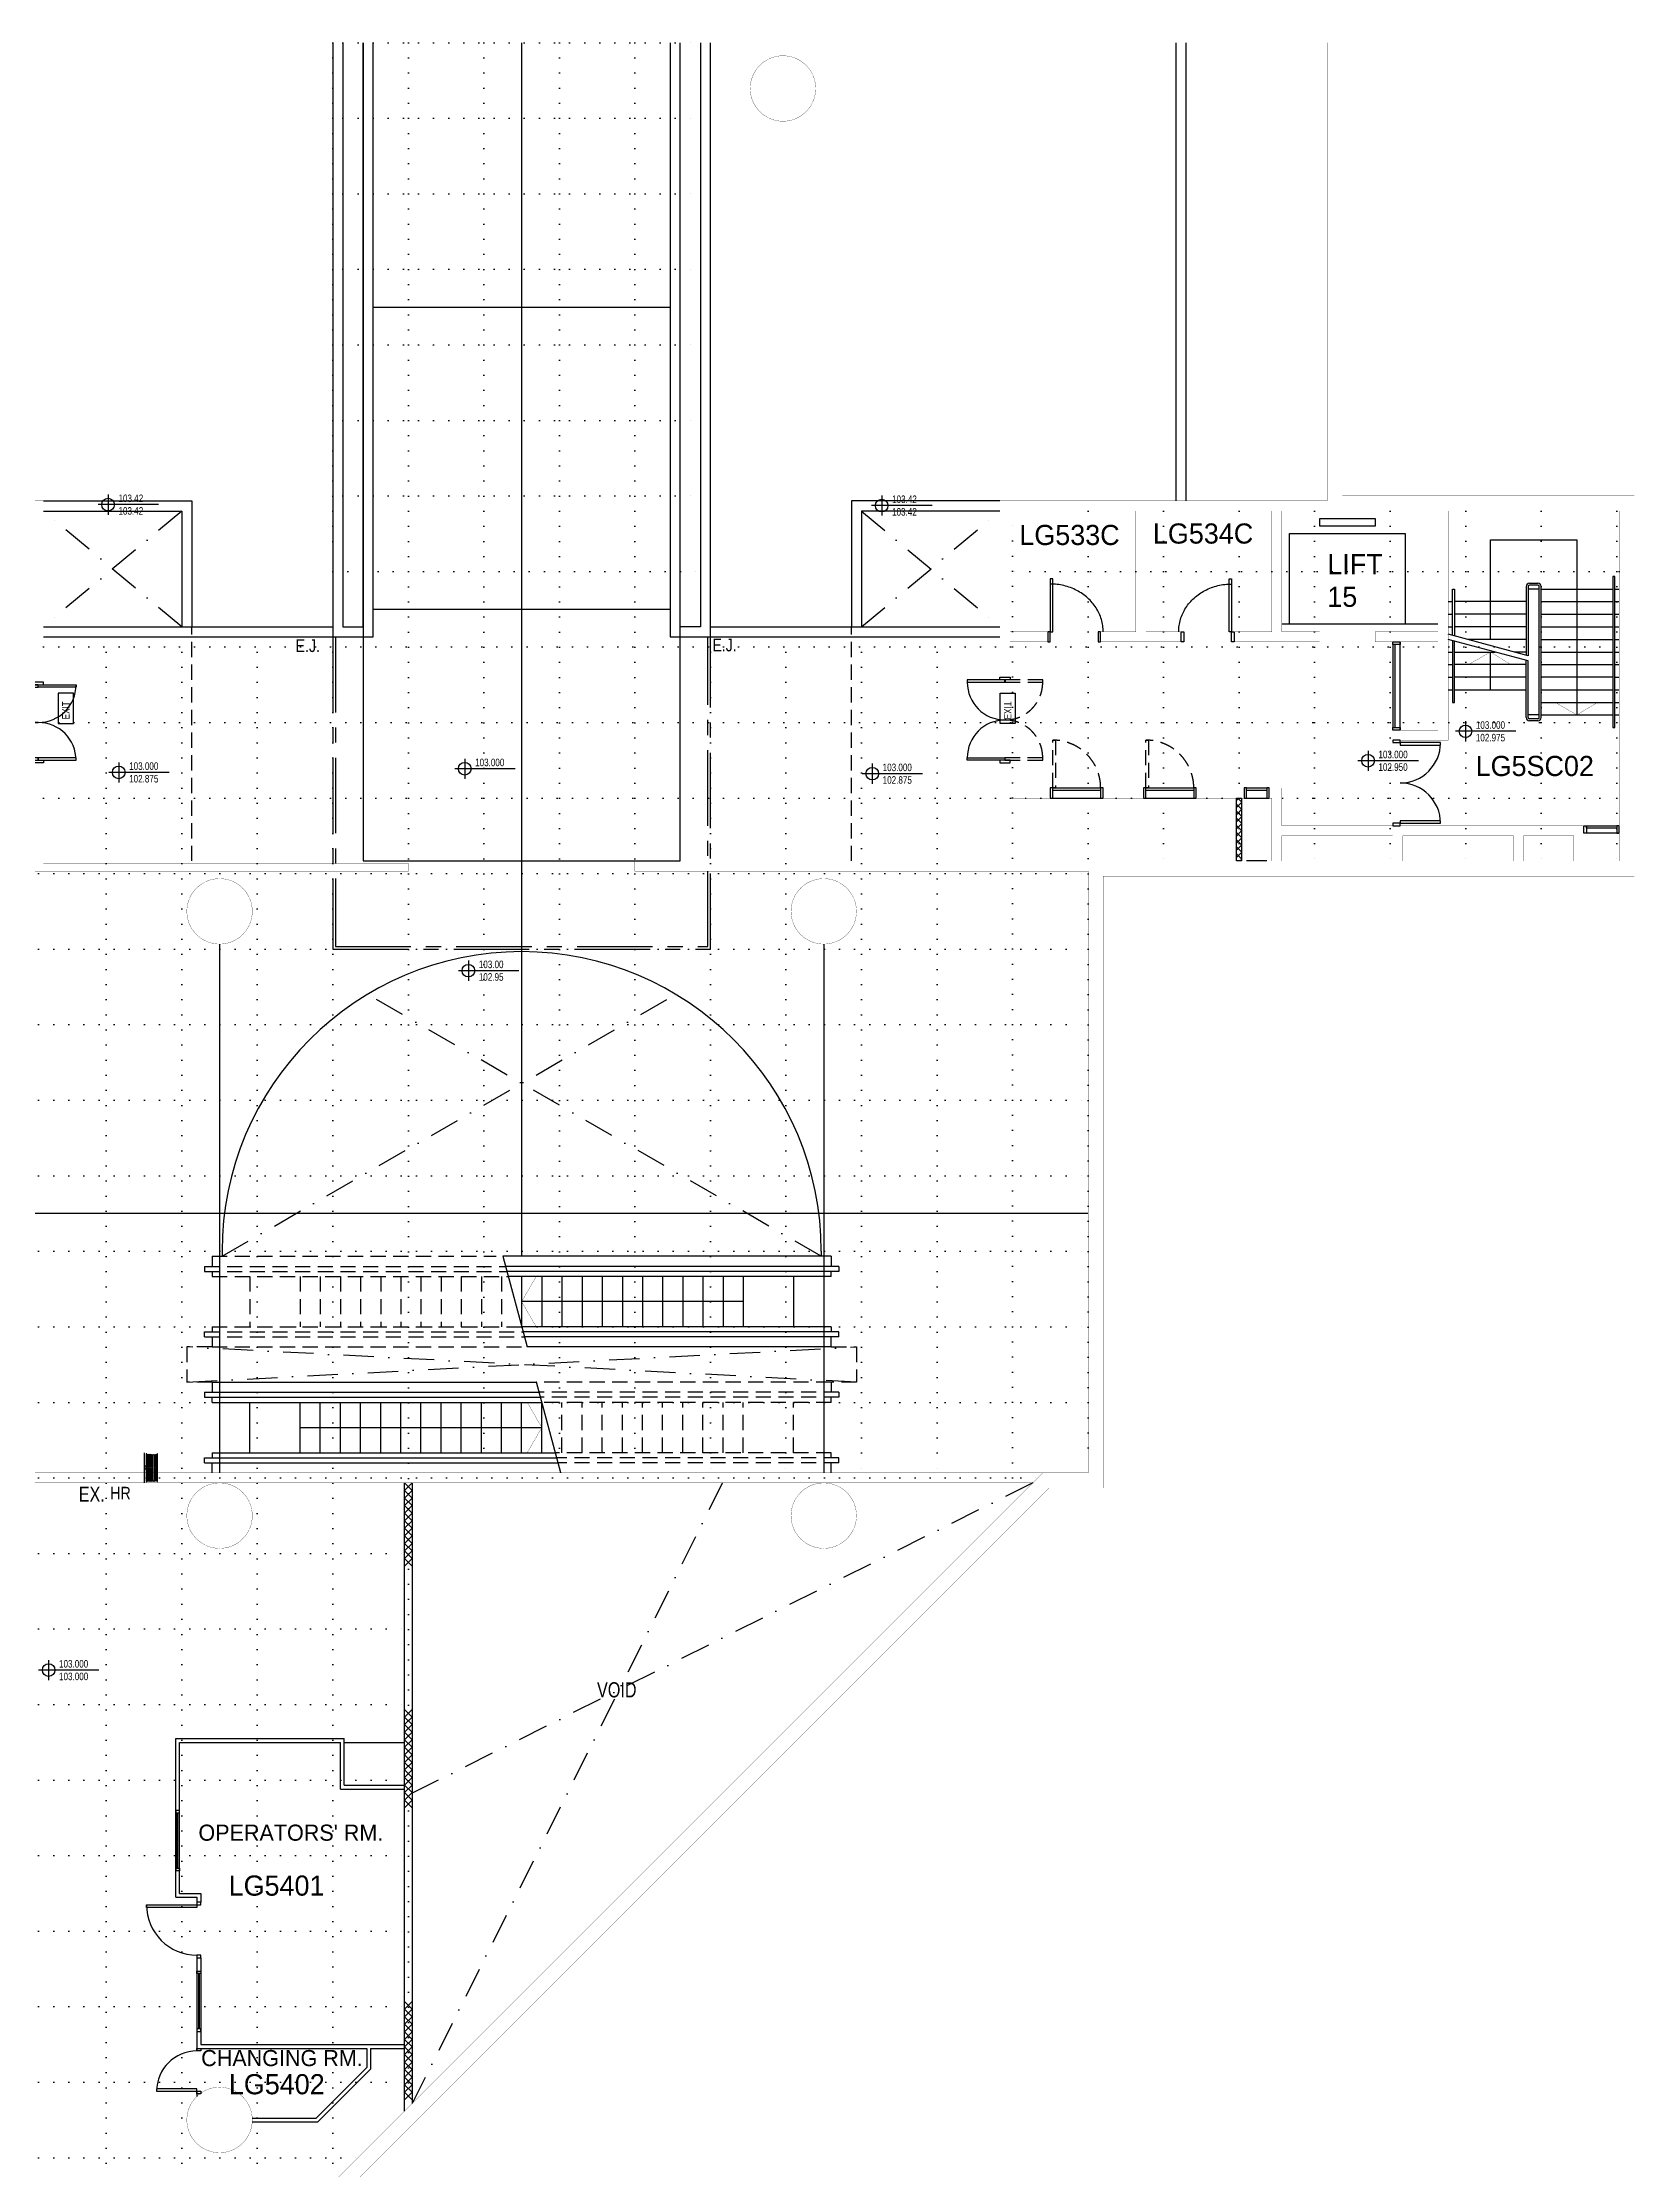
# Model space of a CAD drawing. Header units: millimetres. Extents: x -164841 to 156300, y -101000 to 60475.
# Drawn here: x -9516 to 22103, y 5817 to 48053 of the extents above; entities that cross this region are included whole.
import ezdxf

# ---------------------------------------------------------------- set-up
doc = ezdxf.new("R2010")
doc.units = ezdxf.units.MM
doc.header["$LTSCALE"] = 1200
for name, pattern in [('s3103a$0$CENTER', [2, 1.25, -0.25, 0.25, -0.25]), ('s3103a$0$DASHDOT', [1, 0.5, -0.25, 0, -0.25]), ('s3103a$0$DOT', [0.25, 0, -0.25]), ('s3103a$0$HIDDEN', [0.375, 0.25, -0.125])]:
    doc.linetypes.add(name, pattern=pattern)
for name, color, linetype in [('s3103a$0$11', 7, 'Continuous'), ('s3103a$0$12', 7, 'Continuous'), ('s3103a$0$20', 7, 'Continuous'), ('s3103a$0$22', 7, 'Continuous'), ('s3103a$0$23', 7, 'Continuous'), ('s3103a$0$25', 7, 'Continuous'), ('s3103a$0$27', 7, 'Continuous'), ('s3103a$0$30', 7, 'Continuous'), ('s3103a$0$35', 7, 'Continuous'), ('s3103a$0$4', 7, 'Continuous'), ('s3103a$0$42', 7, 'Continuous'), ('s3103a$0$48', 7, 'Continuous'), ('s3103a$0$56', 7, 'Continuous'), ('s3103a$0$6', 7, 'Continuous'), ('s3103a$0$7', 7, 'Continuous'), ('s3103a$0$9', 7, 'Continuous'), ('s3103a$0$DOOR', 1, 'Continuous'), ('s3103a$0$HGLAZED', 1, 'Continuous'), ('s3103a$0$LG5$0$6', 7, 'Continuous'), ('s3103a$0$ROOM-NO', 4, 'Continuous'), ('s3103a$0$STYROCON', 7, 'Continuous')]:
    doc.layers.add(name, color=color, linetype=linetype)
doc.styles.add('s3103a$0$STANDARD', font='txt')

# ---------------------------------------------------------------- blocks, each defined once
blk = doc.blocks.new('s3103a$0$D1600C')
at = {"layer": 's3103a$0$30', "color": 14, "linetype": 'Continuous'}
for points in [[(0.05, 0.2), (0, 0.2), (0, 0), (0.05, 0), (0.05, 0.85), (0.1, 0.85), (0.1, 0.1), (0.05, 0.1)], [(1.55, 0.2), (1.6, 0.2), (1.6, 0), (1.55, 0), (1.55, 0.85), (1.5, 0.85), (1.5, 0.1), (1.55, 0.1)]]:
    blk.add_lwpolyline(points, dxfattribs=at)
at = {"layer": 's3103a$0$30', "color": 14, "linetype": 's3103a$0$HIDDEN'}
for points in [[(0.05, -0.65), (0.1, -0.65), (0.1, 0.1), (0.05, 0.1)], [(1.5, -0.65), (1.55, -0.65), (1.55, 0.1), (1.5, 0.1)]]:
    blk.add_lwpolyline(points, close=True, dxfattribs=at)
at = {"layer": 's3103a$0$30', "color": 14, "linetype": 'Continuous'}
for centre, start, end in [((0.05, 0.1), 0, 90), ((1.550003, 0.1), 90, 180)]:
    blk.add_arc(centre, 0.750001, start, end, dxfattribs=at)
at = {"layer": 's3103a$0$30', "color": 14, "linetype": 's3103a$0$HIDDEN'}
for centre, start, end in [((0.05, 0.1), 269.999997, 359.999997), ((1.550003, 0.1), 179.999997, 269.999997)]:
    blk.add_arc(centre, 0.750001, start, end, dxfattribs=at)
blk = doc.blocks.new('s3103a$0$D1050A')
at = {"layer": 's3103a$0$30', "color": 14, "linetype": 'Continuous'}
for points in [[(0.05, 0.2), (0.1, 0.2), (0.1, 1.25), (0.05, 1.25)], [(0, 0), (0.05, 0), (0.05, 0.2), (0, 0.2)], [(1, 0), (1.05, 0), (1.05, 0.2), (1, 0.2)]]:
    blk.add_lwpolyline(points, close=True, dxfattribs=at)
blk.add_lwpolyline([(1.100007, 0.200001, 0.03616), (1.090937, 0.32422, 0.03576), (1.064229, 0.445881, 0.035496), (1.019781, 0.564092, 0.034462), (0.959333, 0.675004, 0.034041), (0.882466, 0.77893, 0.032753), (0.792467, 0.871757, 0.032318), (0.688528, 0.954124, 0.031154), (0.575004, 1.022731, 0.030815), (0.451273, 1.077871, 0.030032), (0.321762, 1.117637, 0.02985), (0.186844, 1.141882, 0.029576), (0.05, 1.150007)], format="xyb", dxfattribs=at)
blk = doc.blocks.new('s3103a$0$HAT15')
at = {"layer": 's3103a$0$22', "color": 14, "linetype": 'Continuous'}
for p, q in [((0, 0), (0.15, 0.15)), ((0, 0.15), (0.15, 0))]:
    blk.add_line(p, q, dxfattribs=at)
blk = doc.blocks.new('s3103a$0$EXIT')
at = {"layer": 's3103a$0$56', "color": 1, "linetype": 'Continuous'}
blk.add_lwpolyline([(0, 0), (0.6, 0), (0.6, 0.3), (0, 0.3)], close=True, dxfattribs=at)
at = {"layer": 's3103a$0$56', "color": 1, "linetype": 'Continuous', "style": 's3103a$0$STANDARD', "width": 0.8}
blk.add_text('EXIT', height=0.15, dxfattribs=at).set_placement((0.0816, 0.0747))
blk = doc.blocks.new('s3103a$0$HR')
at = {"layer": 's3103a$0$56', "color": 1, "linetype": 'Continuous'}
for p, q in [((0, 0.6), (0, 0)), ((0.0595, 0.051), (0.0671, 0.5491)), ((0.0863, 0.051), (0.0939, 0.5491)), ((0.1131, 0.051), (0.1207, 0.5491)), ((0.1399, 0.051), (0.1475, 0.5491)), ((0.1667, 0.051), (0.1743, 0.5491)), ((0.201, 0.5491), (0.1934, 0.051)), ((0.2202, 0.051), (0.2278, 0.5491)), ((0.247, 0.051), (0.2546, 0.5491))]:
    blk.add_line(p, q, dxfattribs=at)
for points in [[(0.0575, 0.575), (0.045, 0.575), (0.045, 0.025), (0.0575, 0.025)], [(0.2575, 0.025), (0.27, 0.025), (0.27, 0.575), (0.2575, 0.575)], [(0.0001, 0.28), (0.045, 0.28), (0.045, 0.33), (0.0001, 0.33)]]:
    blk.add_lwpolyline(points, close=True, dxfattribs=at)
for centre, start, end in [((0.08055, 0.549101), 0.000028, 180.000022), ((0.107336, 0.549101), 0.000028, 180.000022), ((0.134122, 0.549101), 0.000028, 180.000022), ((0.160907, 0.549101), 0.000028, 180.000022), ((0.187693, 0.549101), 0.000028, 180.000022), ((0.214479, 0.549101), 0.000028, 180.000022), ((0.241265, 0.549101), 0.000028, 180.000022), ((0.07295, 0.051), 179.999978, 359.999972), ((0.099736, 0.051), 179.999978, 359.999972), ((0.126522, 0.051), 179.999978, 359.999972), ((0.153307, 0.051), 179.999978, 359.999972), ((0.180093, 0.051), 179.999978, 359.999972), ((0.206879, 0.051), 179.999978, 359.999972), ((0.233665, 0.051), 179.999978, 359.999972)]:
    blk.add_arc(centre, 0.013393, start, end, dxfattribs=at)
at = {"layer": 's3103a$0$56', "color": 1, "linetype": 'Continuous', "style": 's3103a$0$STANDARD', "width": 0.666667}
blk.add_text('J.D.K.', height=0.0003, rotation=90, dxfattribs=at).set_placement((0.2696, 0.5732))
blk = doc.blocks.new('s3103a$0$LEVEL')
at = {"layer": 's3103a$0$35', "linetype": 'Continuous'}
for p, q in [((1, 0), (-0.2, 0)), ((0, 0.2), (0, -0.2))]:
    blk.add_line(p, q, dxfattribs=at)
blk.add_circle((0, 0), 0.125, dxfattribs=at)
at = {"layer": 's3103a$0$35', "linetype": 'Continuous', "style": 's3103a$0$STANDARD', "width": 0.8}
for tag, p in [('TAG2', (0.2063, 0.05)), ('TAG1', (0.2063, -0.2))]:
    blk.add_attdef(tag, p, '', height=0.15, dxfattribs=at)
blk = doc.blocks.new('s3103a$0$D1700B')
at = {"layer": 's3103a$0$30', "color": 14, "linetype": 'Continuous'}
for points in [[(0.05, 0.15), (0.1, 0.15), (0.1, 0.95), (0.05, 0.95)], [(1.6, 0.15), (1.65, 0.15), (1.65, 0.95), (1.6, 0.95)], [(0, 0), (0.05, 0), (0.05, 0.15), (0, 0.15)], [(1.65, 0), (1.7, 0), (1.7, 0.15), (1.65, 0.15)]]:
    blk.add_lwpolyline(points, close=True, dxfattribs=at)
for centre, start, end in [((0.05, 0.15), 0, 90), ((1.650003, 0.15), 90, 180)]:
    blk.add_arc(centre, 0.800001, start, end, dxfattribs=at)
blk = doc.blocks.new('s3103a')
at = {"layer": 's3103a$0$11', "color": 14, "linetype": 'Continuous'}
blk.add_line((18200, 36500), (15100, 36500), dxfattribs=at)
at = {"layer": 's3103a$0$11', "color": 14, "linetype": 'Continuous', "const_width": 5}
for points in [[(-9700, 35350), (-9500, 35350), (-9500, 38950), (-18450, 38950)], [(9500, 31800), (9500, 33750), (9700, 33750), (9700, 33250), (10500, 33250), (10500, 33050), (9700, 33050), (9700, 31800), (14900, 31800), (14900, 33050), (14850, 33050), (14850, 33250), (15100, 33250), (15100, 32500), (21100, 32500), (21100, 31800), (21800, 31800), (21800, 38750), (18400, 38750), (18400, 34200), (17300, 34200), (17300, 34400), (18200, 34400), (18200, 36150), (16950, 36150), (16950, 36350), (18200, 36350), (18200, 38750), (15100, 38750), (15100, 36350), (15850, 36350), (15850, 36150), (14150, 36150), (14150, 36350), (14900, 36350), (14900, 38750), (12400, 38750), (12400, 36350), (13100, 36350), (13100, 36150), (11500, 36150), (11500, 36350), (12200, 36350), (12200, 38750), (9700, 38750), (9700, 36350), (10450, 36350), (10450, 36150), (9700, 36150), (9700, 35450), (9500, 35450), (9500, 38950), (16000, 38950)], [(-9500, 31750), (-9500, 33750), (-9700, 33750), (-9700, 33250), (-15100, 33250), (-15100, 31800), (-15400, 31800), (-15400, 31600), (-14900, 31600), (-14900, 33050), (-12400, 33050), (-12400, 31600), (-12200, 31600), (-12200, 33050), (-9700, 33050), (-9700, 31600), (-9500, 31600)], [(9500, 31600), (11250, 31600)]]:
    blk.add_lwpolyline(points, dxfattribs=at)
for points in [[(11550, 33250), (12350, 33250), (12350, 33050), (11550, 33050)], [(13400, 33050), (14350, 33050), (14350, 33250), (13400, 33250)], [(15100, 31800), (17300, 31800), (17300, 32300), (15100, 32300)], [(17500, 32300), (19700, 32300), (19700, 31800), (17500, 31800)], [(19900, 32300), (20900, 32300), (20900, 31800), (19900, 31800)]]:
    blk.add_lwpolyline(points, close=True, dxfattribs=at)
at = {"layer": 's3103a$0$11', "color": 14, "linetype": 'Continuous'}
blk.add_lwpolyline([(14300, 31800), (14200, 31800), (14200, 33050), (14300, 33050)], close=True, dxfattribs=at)
at = {"layer": 's3103a$0$20', "color": 14, "linetype": 'Continuous'}
for p, q in [((-2325, 6975), (-2325, 19450)), ((-2175, 19450), (-2175, 7125))]:
    blk.add_line(p, q, dxfattribs=at)
at = {"layer": 's3103a$0$20', "color": 14, "linetype": 'Continuous', "const_width": 5}
for points in [[(-9500, 31750), (-2250, 31750), (-2250, 31600), (-9500, 31600)], [(9500, 31800), (2250, 31800), (2250, 31600), (9500, 31600)], [(10350, 19650), (-10400, 19650), (-10400, 19450), (10150, 19450)]]:
    blk.add_lwpolyline(points, dxfattribs=at)
at = {"layer": 's3103a$0$22', "color": 14, "linetype": 'Continuous'}
for p, q in [((14200, 33003), (14247, 33050)), ((14200, 32862), (14300, 32962)), ((14222, 33050), (14300, 32972)), ((14200, 32930), (14300, 32830)), ((14200, 32720), (14300, 32820)), ((14200, 32789), (14300, 32689)), ((14200, 32579), (14300, 32679)), ((14200, 32648), (14300, 32548)), ((14200, 32437), (14300, 32537)), ((14200, 32506), (14300, 32406)), ((14200, 32296), (14300, 32396)), ((14200, 32365), (14300, 32265)), ((14200, 32154), (14300, 32254)), ((14200, 32223), (14300, 32123)), ((14200, 32013), (14300, 32113)), ((14200, 32082), (14300, 31982)), ((14200, 31872), (14300, 31972)), ((14200, 31941), (14300, 31841)), ((14270, 31800), (14300, 31830))]:
    blk.add_line(p, q, dxfattribs=at)
at = {"layer": 's3103a$0$23', "color": 5, "linetype": 'Continuous'}
for p, q in [((13000, 38950), (13000, 48050)), ((13200, 38950), (13200, 48050)), ((-9500, 36450), (-3750, 36450)), ((3750, 36450), (9500, 36450)), ((-9500, 36250), (-3750, 36250)), ((3750, 36250), (9500, 36250))]:
    blk.add_line(p, q, dxfattribs=at)
at = {"layer": 's3103a$0$23', "color": 2, "linetype": 's3103a$0$DASHDOT'}
for p, q in [((-6750, 38750), (-9500, 36450)), ((-6750, 36450), (-9500, 38750)), ((6750, 38750), (9500, 36450)), ((6750, 36450), (9500, 38750)), ((-5950, 23950), (3061, 29152)), ((5950, 23950), (-3061, 29152)), ((-6650, 21450), (6650, 22150)), ((6650, 21450), (-6650, 22150))]:
    blk.add_line(p, q, dxfattribs=at)
at = {"layer": 's3103a$0$23', "color": 2, "linetype": 's3103a$0$HIDDEN'}
for p, q in [((-6550, 31800), (-6550, 36450)), ((6550, 31800), (6550, 36450)), ((-6650, 22150), (-6650, 21450)), ((-6150, 22150), (-6650, 22150)), ((6150, 22150), (6650, 22150)), ((6650, 22150), (6650, 21450)), ((-6150, 21450), (-6650, 21450)), ((6650, 21450), (6150, 21450))]:
    blk.add_line(p, q, dxfattribs=at)
at = {"layer": 's3103a$0$23', "color": 2}
for p, q in [((-5950, 24050), (-5950, 23950)), ((5950, 24050), (5950, 23950))]:
    blk.add_line(p, q, dxfattribs=at)
at = {"layer": 's3103a$0$23', "color": 14, "linetype": 's3103a$0$DASHDOT'}
for p, q in [((10150, 19450), (-2175, 13288)), ((3988, 19450), (-2175, 7125))]:
    blk.add_line(p, q, dxfattribs=at)
at = {"layer": 's3103a$0$23', "color": 14, "linetype": 'Continuous'}
for points in [[(-3750, 48050), (-3750, 36250), (-2950, 36250), (-2950, 48050)], [(-3550, 48050), (-3550, 36450), (-3150, 36450), (-3150, 48050)], [(2950, 48050), (2950, 36250), (3750, 36250), (3750, 48050)], [(3550, 48050), (3550, 36450), (3150, 36450), (3150, 48050)]]:
    blk.add_lwpolyline(points, dxfattribs=at)
at = {"layer": 's3103a$0$23', "color": 2}
blk.add_arc((0, 24050), 5950, 0, 180, dxfattribs=at)
at = {"layer": 's3103a$0$25', "color": 10, "linetype": 'Continuous'}
for p, q in [((19950, 37250), (19950, 35888)), ((19990, 37250), (19990, 35877)), ((20210, 37200), (19990, 37200)), ((20015, 37315), (20185, 37315)), ((20185, 37275), (20015, 37275)), ((20210, 34650), (20210, 37250)), ((20250, 34650), (20250, 37250)), ((20250, 37200), (21670, 37200)), ((21710, 37200), (21800, 37200)), ((18400, 36950), (18490, 36950)), ((19950, 36950), (18530, 36950)), ((20250, 36950), (21670, 36950)), ((21710, 36950), (21800, 36950)), ((18400, 36700), (18490, 36700)), ((18400, 36450), (18490, 36450)), ((19950, 36700), (18530, 36700)), ((19950, 36450), (18530, 36450)), ((20250, 36700), (21670, 36700)), ((20250, 36450), (21670, 36450)), ((21710, 36700), (21800, 36700)), ((21710, 36450), (21800, 36450)), ((19990, 35877), (18400, 36303)), ((19990, 35774), (18400, 36200)), ((18400, 35950), (18490, 35950)), ((18530, 35950), (19334, 35950)), ((19950, 36200), (18786, 36200)), ((19240, 35200), (19240, 35950)), ((19950, 35950), (19720, 35950)), ((20250, 36200), (21670, 36200)), ((20250, 35950), (21670, 35950)), ((21710, 36200), (21800, 36200)), ((21710, 35950), (21800, 35950)), ((18400, 35700), (18490, 35700)), ((19950, 35700), (18530, 35700)), ((19950, 34650), (19950, 35785)), ((19990, 34650), (19990, 35774)), ((20250, 35700), (21670, 35700)), ((21710, 35700), (21800, 35700)), ((18400, 35450), (18490, 35450)), ((18400, 35200), (18490, 35200)), ((19950, 35450), (18530, 35450)), ((18530, 35200), (19950, 35200)), ((21670, 35450), (20250, 35450)), ((20250, 35200), (21670, 35200)), ((21710, 35450), (21800, 35450)), ((21710, 35200), (21800, 35200)), ((20210, 34700), (19990, 34700)), ((20250, 34950), (21670, 34950)), ((20250, 34700), (21670, 34700)), ((21710, 34950), (21800, 34950)), ((21710, 34700), (21800, 34700)), ((20185, 34625), (20015, 34625)), ((20185, 34585), (20015, 34585))]:
    blk.add_line(p, q, dxfattribs=at)
for points in [[(19240, 36200), (19240, 38175), (20961, 38175), (20960, 34700)], [(18490, 36279), (18490, 37200), (18530, 37200), (18530, 36269)], [(18490, 36176), (18490, 34950), (18530, 34950), (18530, 36165)]]:
    blk.add_lwpolyline(points, dxfattribs=at)
blk.add_lwpolyline([(21670, 34450), (21710, 34450), (21710, 37450), (21670, 37450)], close=True, dxfattribs=at)
at = {"layer": 's3103a$0$25', "color": 10, "linetype": 'Continuous', "const_width": 5}
for points in [[(18807, 35700), (19240, 35950), (19660, 35694)], [(20527, 34950), (20960, 34700), (21379, 34956)]]:
    blk.add_lwpolyline(points, dxfattribs=at)
at = {"layer": 's3103a$0$25', "color": 10, "linetype": 'Continuous'}
for centre, radius, start, end in [((20015, 37250), 65, 90, 180), ((20015, 37250), 25, 90, 180), ((20185, 37250), 65, 0, 90), ((20185, 37250), 25, 0, 90), ((20015, 34650), 65, 180, 270), ((20015, 34650), 25, 180, 270), ((20185, 34650), 25, 270, 0), ((20185, 34650), 65, 270, 0)]:
    blk.add_arc(centre, radius, start, end, dxfattribs=at)
at = {"layer": 's3103a$0$27', "color": 12}
for p, q in [((-3150, 48050), (-3150, 31800)), ((3150, 31800), (3150, 48050)), ((-3150, 31800), (3150, 31800))]:
    blk.add_line(p, q, dxfattribs=at)
at = {"layer": 's3103a$0$30', "color": 14, "linetype": 'Continuous'}
for p, q in [((17450, 34400), (17450, 36150)), ((10550, 33050), (11500, 33050)), ((12400, 33050), (13350, 33050)), ((14400, 33050), (14800, 33050)), ((21800, 32350), (21100, 32350)), ((14800, 31800), (14400, 31800))]:
    blk.add_line(p, q, dxfattribs=at)
for points in [[(17450, 36100), (17300, 36100), (17300, 36150), (17450, 36150)], [(17300, 34450), (17350, 34450), (17350, 36100), (17300, 36100)], [(17450, 34400), (17300, 34400), (17300, 34450), (17450, 34450)], [(10500, 33050), (10550, 33050), (10550, 33250), (10500, 33250)], [(10550, 33250), (11500, 33250), (11500, 33200), (10550, 33200)], [(11500, 33050), (11550, 33050), (11550, 33250), (11500, 33250)], [(12350, 33050), (12400, 33050), (12400, 33250), (12350, 33250)], [(12400, 33250), (13350, 33250), (13350, 33200), (12400, 33200)], [(13350, 33050), (13400, 33050), (13400, 33250), (13350, 33250)], [(14350, 33050), (14400, 33050), (14400, 33250), (14350, 33250)], [(14400, 33250), (14800, 33250), (14800, 33200), (14400, 33200)], [(14800, 33050), (14850, 33050), (14850, 33250), (14800, 33250)], [(21100, 32500), (21150, 32500), (21150, 32350), (21100, 32350)], [(21150, 32500), (21750, 32500), (21750, 32450), (21150, 32450)], [(21800, 32500), (21750, 32500), (21750, 32350), (21800, 32350)]]:
    blk.add_lwpolyline(points, close=True, dxfattribs=at)
for points in [[(9500, 35400), (9500, 35450), (9700, 35450), (9700, 35400), (8850, 35400), (8850, 35350), (9600, 35350), (9600, 35400)], [(9500, 33800), (9500, 33750), (9700, 33750), (9700, 33800), (8850, 33800), (8850, 33850), (9600, 33850), (9600, 33800)]]:
    blk.add_lwpolyline(points, dxfattribs=at)
at = {"layer": 's3103a$0$30', "color": 14, "linetype": 's3103a$0$HIDDEN'}
for points in [[(10353, 35349), (10353, 35399), (9603, 35399), (9603, 35349)], [(10350, 33800), (10350, 33850), (9600, 33850), (9600, 33800)], [(10550, 33250), (10550, 34200), (10600, 34200), (10600, 33250)], [(12400, 33250), (12400, 34200), (12450, 34200), (12450, 33250)]]:
    blk.add_lwpolyline(points, close=True, dxfattribs=at)
at = {"layer": 's3103a$0$30', "color": 14, "linetype": 'Continuous'}
for centre, start, end in [((9600, 35350), 180, 270), ((9600, 33850), 90, 180)]:
    blk.add_arc(centre, 750, start, end, dxfattribs=at)
at = {"layer": 's3103a$0$30', "color": 14, "linetype": 's3103a$0$HIDDEN'}
for centre, radius, start, end in [((9600, 35350), 750, 270, 0), ((9600, 33850), 750, 0, 90), ((10550, 33250), 950, 0, 90), ((12400, 33250), 950, 0, 90)]:
    blk.add_arc(centre, radius, start, end, dxfattribs=at)
at = {"layer": 's3103a$0$4', "linetype": 's3103a$0$DOT'}
for p, q in [((-3750, 48050), (-3750, 37550)), ((-3550, 48050), (3550, 48050)), ((-2250, 48050), (-2250, 7050)), ((-750, 48050), (-750, 19550)), ((750, 48050), (750, 19550)), ((2250, 48050), (2250, 19550)), ((-3550, 46550), (3550, 46550)), ((-3550, 45050), (3550, 45050)), ((-3550, 43550), (3550, 43550)), ((-3550, 42050), (3550, 42050)), ((-3550, 40550), (3550, 40550)), ((-3550, 39050), (3550, 39050)), ((9750, 19550), (9750, 38750)), ((11250, 38750), (11250, 19650)), ((12750, 38750), (12750, 31800)), ((14250, 38750), (14250, 31800)), ((15750, 38750), (15750, 31800)), ((17250, 38750), (17250, 31800)), ((18750, 38750), (18750, 31800)), ((20250, 38750), (20250, 31800)), ((21750, 38750), (21750, 31800)), ((-3750, 37550), (3550, 37550)), ((21800, 37550), (9700, 37550)), ((-21800, 36050), (21800, 36050)), ((-8250, 36250), (-8250, -18250)), ((-6750, 36250), (-6750, 4050)), ((-5250, 36250), (-5250, 4050)), ((-3750, 36250), (-3750, 5550)), ((3750, 36250), (3750, 19550)), ((5250, 36250), (5250, 19550)), ((6750, 36250), (6750, 19550)), ((8250, 36250), (8250, 19550)), ((-21800, 34550), (21800, 34550)), ((-21800, 33050), (21800, 33050)), ((-30000, 31550), (11250, 31550)), ((-30000, 30050), (11250, 30050)), ((-30000, 28550), (11250, 28550)), ((-30000, 27050), (11250, 27050)), ((-30000, 25550), (11250, 25550)), ((-30000, 24050), (11250, 24050)), ((-30000, 22550), (11250, 22550)), ((-30000, 21050), (11250, 21050)), ((-30000, 19550), (10250, 19550)), ((-30000, 18050), (-2250, 18050)), ((-30000, 16550), (-2250, 16550)), ((-30000, 15050), (-2250, 15050)), ((-30000, 13550), (-2250, 13550)), ((-30000, 12050), (-2250, 12050)), ((-30000, 10550), (-2250, 10550)), ((-30000, 9050), (-2250, 9050)), ((-30000, 7550), (-2250, 7550)), ((-30000, 6050), (-3250, 6050))]:
    blk.add_line(p, q, dxfattribs=at)
at = {"layer": 's3103a$0$42', "color": 3, "linetype": 's3103a$0$HIDDEN'}
for p, q in [((-6300, 23750), (-320, 23750)), ((-6300, 23750), (-6300, 23650)), ((-6150, 23950), (-6150, 23750)), ((-6150, 23950), (-507, 23950)), ((-6300, 23650), (-293, 23650)), ((-6150, 23650), (-6150, 23550)), ((-6150, 23550), (-266, 23550)), ((-5400, 23550), (-5400, 22550)), ((-4400, 23550), (-4400, 22550)), ((-4000, 23550), (-4000, 22550)), ((-3600, 23550), (-3600, 22550)), ((-3200, 23550), (-3200, 22550)), ((-2800, 23550), (-2800, 22550)), ((-2400, 23550), (-2400, 22550)), ((-2000, 23550), (-2000, 22550)), ((-1600, 23550), (-1600, 22550)), ((-1200, 23550), (-1200, 22550)), ((-800, 23550), (-800, 22550)), ((-400, 23550), (-400, 22550)), ((-6300, 22450), (29, 22450)), ((-6300, 22350), (-6300, 22450)), ((-6150, 22550), (2, 22550)), ((-6150, 22550), (-6150, 22450)), ((-6300, 22350), (56, 22350)), ((-6150, 22350), (-6150, 22150)), ((-6150, 22150), (109, 22150)), ((6150, 21450), (297, 21450)), ((6300, 21250), (350, 21250)), ((6300, 21150), (377, 21150)), ((6150, 21450), (6150, 21250)), ((6150, 21050), (6150, 21150)), ((6300, 21250), (6300, 21150)), ((6150, 21050), (404, 21050)), ((800, 20050), (800, 21050)), ((1200, 20050), (1200, 21050)), ((1600, 20050), (1600, 21050)), ((2000, 20050), (2000, 21050)), ((2400, 20050), (2400, 21050)), ((2800, 20050), (2800, 21050)), ((3200, 20050), (3200, 21050)), ((3600, 20050), (3600, 21050)), ((4000, 20050), (4000, 21050)), ((4400, 20050), (4400, 21050)), ((5400, 20050), (5400, 21050)), ((6150, 20050), (672, 20050)), ((6300, 19950), (699, 19950)), ((6150, 19950), (6150, 20050)), ((6300, 19850), (6300, 19950)), ((6300, 19850), (726, 19850)), ((6150, 19650), (6150, 19850))]:
    blk.add_line(p, q, dxfattribs=at)
at = {"layer": 's3103a$0$42', "color": 3, "linetype": 'Continuous'}
for p, q in [((6150, 23950), (-373, 23950)), ((-373, 23950), (109, 22150)), ((6300, 23750), (-320, 23750)), ((6150, 23950), (6150, 23750)), ((6300, 23750), (6300, 23650)), ((6300, 23650), (-293, 23650)), ((6150, 23550), (-266, 23550)), ((0, 23550), (0, 22550)), ((400, 23550), (400, 22550)), ((800, 23550), (800, 22550)), ((1200, 23550), (1200, 22550)), ((1600, 23550), (1600, 22550)), ((2000, 23550), (2000, 22550)), ((2400, 23550), (2400, 22550)), ((2800, 23550), (2800, 22550)), ((3200, 23550), (3200, 22550)), ((3600, 23550), (3600, 22550)), ((4000, 23550), (4000, 22550)), ((4400, 23550), (4400, 22550)), ((5400, 23550), (5400, 22550)), ((6150, 23550), (6150, 23650)), ((4400, 23050), (0, 23050)), ((6150, 22550), (2, 22550)), ((6300, 22450), (29, 22450)), ((6150, 22550), (6150, 22450)), ((6300, 22350), (6300, 22450)), ((6300, 22350), (56, 22350)), ((6150, 22150), (109, 22150)), ((6150, 22150), (6150, 22350)), ((-6300, 21250), (350, 21250)), ((-6300, 21250), (-6300, 21150)), ((-6300, 21150), (377, 21150)), ((-6150, 21450), (-6150, 21250)), ((-6150, 21450), (297, 21450)), ((-6150, 21050), (-6150, 21150)), ((779, 19650), (297, 21450)), ((-6150, 21050), (404, 21050)), ((-5400, 20050), (-5400, 21050)), ((-4400, 20050), (-4400, 21050)), ((-4000, 20050), (-4000, 21050)), ((-3600, 20050), (-3600, 21050)), ((-3200, 20050), (-3200, 21050)), ((-2800, 20050), (-2800, 21050)), ((-2400, 20050), (-2400, 21050)), ((-2000, 20050), (-2000, 21050)), ((-1600, 20050), (-1600, 21050)), ((-1200, 20050), (-1200, 21050)), ((-800, 20050), (-800, 21050)), ((-400, 20050), (-400, 21050)), ((0, 20050), (0, 21050)), ((400, 20050), (400, 21050)), ((-4400, 20550), (400, 20550)), ((-6300, 19950), (699, 19950)), ((-6300, 19850), (-6300, 19950)), ((-6150, 20050), (672, 20050)), ((-6150, 20050), (-6150, 19950)), ((-6300, 19850), (726, 19850)), ((-6150, 19650), (-6150, 19850))]:
    blk.add_line(p, q, dxfattribs=at)
at = {"layer": 's3103a$0$42', "color": 14, "linetype": 'Continuous'}
blk.add_lwpolyline([(16950, 38450), (15850, 38450), (15850, 38600), (16950, 38600)], close=True, dxfattribs=at)
blk.add_lwpolyline([(15250, 36500), (15250, 38300), (17550, 38300), (17550, 36500)], dxfattribs=at)
at = {"layer": 's3103a$0$42', "color": 3, "linetype": 'Continuous', "const_width": 5}
for points in [[(0, 23050), (289, 23550)], [(0, 23050), (289, 22550)], [(400, 20550), (111, 21050)], [(400, 20550), (111, 20050)]]:
    blk.add_lwpolyline(points, dxfattribs=at)
at = {"layer": 's3103a$0$6', "color": 12, "linetype": 'Continuous', "const_width": 5}
for points in [[(-5350, 30800, 1), (-6650, 30800, 1)], [(6650, 30800, 1), (5350, 30800, 1)], [(-5350, 18800, 1), (-6650, 18800, 1)], [(6650, 18800, 1), (5350, 18800, 1)], [(-5350, 6800, 1), (-6650, 6800, 1)]]:
    blk.add_lwpolyline(points, format="xyb", close=True, dxfattribs=at)
at = {"layer": 's3103a$0$7', "color": 4, "linetype": 'Continuous'}
for p, q in [((0, 48050), (0, 23950)), ((-2950, 42800), (2950, 42800)), ((-2950, 36800), (2950, 36800)), ((-6000, 30150), (-6000, 19650)), ((6000, 30150), (6000, 19650)), ((11250, 24800), (-17175, 24800))]:
    blk.add_line(p, q, dxfattribs=at)
at = {"layer": 's3103a$0$7', "color": 5, "linetype": 'Continuous'}
for points in [[(-9500, 38950), (-9300, 38950), (-6550, 38950), (-6550, 36450)], [(9500, 38950), (9300, 38950), (6550, 38950), (6550, 36450)], [(-9500, 38750), (-9300, 38750), (-6750, 38750), (-6750, 36450)], [(9500, 38750), (9300, 38750), (6750, 38750), (6750, 36450)]]:
    blk.add_lwpolyline(points, dxfattribs=at)
at = {"layer": 's3103a$0$7', "color": 4, "linetype": 's3103a$0$CENTER'}
for points in [[(-3750, 36250), (-3750, 30050), (3750, 30050), (3750, 36250)], [(-3700, 36250), (-3700, 30100), (3700, 30100), (3700, 36250)]]:
    blk.add_lwpolyline(points, dxfattribs=at)
at = {"layer": 's3103a$0$9', "color": 14, "linetype": 'Continuous', "const_width": 5}
for points in [[(16300, 48050), (16300, 39050), (22100, 39050), (22100, 31500), (11550, 31500), (11550, 19350), (10474, 19350), (-6200, 2676), (-6200, -18250)], [(16000, 48050), (16000, 38950)], [(21800, 31800), (21800, 38750)], [(11250, 31600), (11250, 19650), (10350, 19650), (-6500, 2800), (-6500, -18250)]]:
    blk.add_lwpolyline(points, dxfattribs=at)
at = {"layer": 's3103a$0$DOOR', "color": 7}
blk.add_line((-3525, 14297), (-2325, 14297), dxfattribs=at)
at = {"layer": 's3103a$0$DOOR'}
for points in [[(-6450, 11072), (-6450, 11022), (-7450, 11022), (-7450, 11072)], [(-6450, 11122), (-6450, 11072), (-6375, 11072), (-6375, 11122)], [(-6450, 10072), (-6450, 10022), (-6375, 10022), (-6375, 10072)], [(-6375, 8222), (-6375, 8172), (-6450, 8172), (-6450, 8222)], [(-6450, 7372), (-6450, 7417), (-7250, 7417), (-7250, 7372)], [(-6375, 7372), (-6375, 7322), (-6450, 7322), (-6450, 7372)]]:
    blk.add_lwpolyline(points, close=True, dxfattribs=at)
for centre, radius, start, end in [((-6450, 11072), 1000, 180, 270), ((-6450, 7372), 800, 90, 180)]:
    blk.add_arc(centre, radius, start, end, dxfattribs=at)
at = {"layer": 's3103a$0$HGLAZED'}
for p, q in [((-6870, 12947), (-6870, 11747)), ((-6837, 11797), (-6837, 12897)), ((-6827, 11797), (-6827, 12897)), ((-6417, 9707), (-6417, 8607)), ((-6407, 9707), (-6407, 8607))]:
    blk.add_line(p, q, dxfattribs=at)
for points in [[(-6870, 12947), (-6870, 12897), (-6795, 12897), (-6795, 12947)], [(-6870, 11747), (-6870, 11797), (-6795, 11797), (-6795, 11747)], [(-6375, 9757), (-6375, 9707), (-6450, 9707), (-6450, 9757)], [(-6375, 8557), (-6375, 8607), (-6450, 8607), (-6450, 8557)]]:
    blk.add_lwpolyline(points, close=True, dxfattribs=at)
at = {"layer": 's3103a$0$LG5$0$6', "color": 12, "linetype": 'Continuous', "const_width": 5}
blk.add_lwpolyline([(5840, 47140, 1), (4540, 47140, 1)], format="xyb", close=True, dxfattribs=at)
at = {"layer": 's3103a$0$STYROCON', "linetype": 'Continuous'}
for p, q in [((-6870, 14372), (-3525, 14372)), ((-6870, 11222), (-6870, 14372)), ((-3525, 13447), (-3525, 14372)), ((-6795, 14297), (-3600, 14297)), ((-6795, 11297), (-6795, 14297)), ((-3600, 13372), (-3600, 14297)), ((-3600, 13372), (-2325, 13372)), ((-3525, 13447), (-2325, 13447)), ((-6870, 11222), (-6450, 11222)), ((-6795, 11297), (-6375, 11297)), ((-6450, 11222), (-6450, 11122)), ((-6375, 11297), (-6375, 11122)), ((-6450, 10022), (-6450, 8172)), ((-6375, 10022), (-6375, 8297)), ((-6375, 8222), (-6375, 8172)), ((-3075, 8222), (-3075, 7841)), ((-3000, 8222), (-3000, 7810)), ((-6450, 7372), (-6450, 7269)), ((-6375, 7372), (-6375, 7331)), ((-5351, 6835), (-4081, 6835)), ((-5351, 6760), (-4050, 6760))]:
    blk.add_line(p, q, dxfattribs=at)
at = {"layer": 's3103a$0$STYROCON'}
for p, q in [((-6375, 8297), (-2325, 8297)), ((-6375, 8222), (-3075, 8222)), ((-3000, 8222), (-2325, 8222)), ((-4081, 6835), (-3075, 7841)), ((-4050, 6760), (-3000, 7810))]:
    blk.add_line(p, q, dxfattribs=at)
at = {"xscale": 999.9979999999999, "yscale": 999.9979999999999, "zscale": 1000}
for p, values in [((-8214, 38877), {'TAG1': '103.42', 'TAG2': '103.42'}), ((7151, 38858), {'TAG1': '103.42', 'TAG2': '103.42'}), ((18746, 34375), {'TAG1': '102.975', 'TAG2': '103.000'}), ((16811, 33790), {'TAG1': '102.950', 'TAG2': '103.000'}), ((-8002, 33559), {'TAG1': '102.875', 'TAG2': '103.000'}), ((6964, 33534), {'TAG1': '102.875', 'TAG2': '103.000'}), ((-1057, 29622), {'TAG1': '102.95', 'TAG2': '103.00'}), ((-9395, 15733), {'TAG1': '103.000', 'TAG2': '103.000'})]:
    blk.add_blockref('s3103a$0$LEVEL', p, dxfattribs=at).add_auto_attribs(values)
at = {"zscale": 1000}
for name, p, xscale, yscale in [('s3103a$0$D1050A', (10450, 36150), 999.994, 999.994), ('s3103a$0$HR', (-7500, 19450), 999.9979999999999, 999.9979999999999), ('s3103a$0$HAT15', (-2325, 19300), 999.9979999999999, 999.9979999999999), ('s3103a$0$HAT15', (-2325, 19150), 999.9979999999999, 999.9979999999999), ('s3103a$0$HAT15', (-2325, 19000), 999.9979999999999, 999.9979999999999), ('s3103a$0$HAT15', (-2325, 18850), 999.9979999999999, 999.9979999999999), ('s3103a$0$HAT15', (-2325, 18700), 999.9979999999999, 999.9979999999999), ('s3103a$0$HAT15', (-2325, 18550), 999.9979999999999, 999.9979999999999), ('s3103a$0$HAT15', (-2325, 18400), 999.9979999999999, 999.9979999999999), ('s3103a$0$HAT15', (-2325, 18250), 999.9979999999999, 999.9979999999999), ('s3103a$0$HAT15', (-2325, 18100), 999.9979999999999, 999.9979999999999), ('s3103a$0$HAT15', (-2325, 17950), 999.9979999999999, 999.9979999999999), ('s3103a$0$HAT15', (-2325, 17800), 999.9979999999999, 999.9979999999999), ('s3103a$0$HAT15', (-2325, 14800), 999.9979999999999, 999.9979999999999), ('s3103a$0$HAT15', (-2325, 14650), 999.9979999999999, 999.9979999999999), ('s3103a$0$HAT15', (-2325, 14500), 999.9979999999999, 999.9979999999999), ('s3103a$0$HAT15', (-2325, 14350), 999.9979999999999, 999.9979999999999), ('s3103a$0$HAT15', (-2325, 14200), 999.9979999999999, 999.9979999999999), ('s3103a$0$HAT15', (-2325, 14050), 999.9979999999999, 999.9979999999999), ('s3103a$0$HAT15', (-2325, 13900), 999.9979999999999, 999.9979999999999), ('s3103a$0$HAT15', (-2325, 13750), 999.9979999999999, 999.9979999999999), ('s3103a$0$HAT15', (-2325, 13600), 999.9979999999999, 999.9979999999999), ('s3103a$0$HAT15', (-2325, 13450), 999.9979999999999, 999.9979999999999), ('s3103a$0$HAT15', (-2325, 13300), 999.9979999999999, 999.9979999999999), ('s3103a$0$HAT15', (-2325, 13150), 999.9979999999999, 999.9979999999999), ('s3103a$0$HAT15', (-2325, 13000), 999.9979999999999, 999.9979999999999), ('s3103a$0$HAT15', (-2325, 9000), 999.9979999999999, 999.9979999999999), ('s3103a$0$HAT15', (-2325, 8850), 999.9979999999999, 999.9979999999999), ('s3103a$0$HAT15', (-2325, 8700), 999.9979999999999, 999.9979999999999), ('s3103a$0$HAT15', (-2325, 8550), 999.9979999999999, 999.9979999999999), ('s3103a$0$HAT15', (-2325, 8400), 999.9979999999999, 999.9979999999999), ('s3103a$0$HAT15', (-2325, 8250), 999.9979999999999, 999.9979999999999), ('s3103a$0$HAT15', (-2325, 8100), 999.9979999999999, 999.9979999999999), ('s3103a$0$HAT15', (-2325, 7950), 999.9979999999999, 999.9979999999999), ('s3103a$0$HAT15', (-2325, 7800), 999.9979999999999, 999.9979999999999), ('s3103a$0$HAT15', (-2325, 7650), 999.9979999999999, 999.9979999999999), ('s3103a$0$HAT15', (-2325, 7500), 999.9979999999999, 999.9979999999999), ('s3103a$0$HAT15', (-2325, 7350), 999.9979999999999, 999.9979999999999), ('s3103a$0$HAT15', (-2325, 7200), 999.9979999999999, 999.9979999999999)]:
    blk.add_blockref(name, p, dxfattribs=dict(at, xscale=xscale, yscale=yscale))
for name, p, xscale, yscale, rotation in [('s3103a$0$D1050A', (14150, 36150), 999.994, -999.994, 180), ('s3103a$0$D1600C', (-9700, 35350), 999.9979999999999, 999.9979999999999, 270), ('s3103a$0$EXIT', (-8903, 34532), 999.9979999999999, 999.9979999999999, 90), ('s3103a$0$EXIT', (9503, 34532), 999.9979999999999, -999.9979999999999, 90), ('s3103a$0$D1700B', (17300, 34200), 999.9979999999999, 999.9979999999999, 270)]:
    blk.add_blockref(name, p, dxfattribs=dict(at, xscale=xscale, yscale=yscale, rotation=rotation))
ref = blk.add_blockref('s3103a$0$LEVEL', (-1130, 33632), dxfattribs=dict(xscale=999.9979999999999, yscale=999.9979999999999, zscale=1000))
ref.add_attrib('TAG2', '103.000', (-924, 33682), dxfattribs={"layer": 's3103a$0$35', "linetype": 'Continuous', "height": 150, "style": 's3103a$0$STANDARD', "width": 0.8})
at = {"layer": 's3103a$0$12', "style": 's3103a$0$STANDARD'}
for s, p in [("OPERATORS' RM.", (-6420, 12345)), ('CHANGING RM.', (-6365, 7869))]:
    blk.add_text(s, height=320, dxfattribs=at).set_placement(p)
at = {"layer": 's3103a$0$48', "color": 15, "linetype": 'Continuous', "style": 's3103a$0$STANDARD', "width": 0.8}
blk.add_text('VOID', height=300, dxfattribs=at).set_placement((1497, 15192))
at = {"layer": 's3103a$0$56', "color": 1, "linetype": 'Continuous', "style": 's3103a$0$STANDARD', "width": 0.8}
blk.add_text('EX.', height=300, dxfattribs=at).set_placement((-8797, 19076))
at = {"layer": 's3103a$0$7', "color": 4, "linetype": 's3103a$0$CENTER', "style": 's3103a$0$STANDARD', "width": 0.84}
for p in [(-4489, 35950), (3788, 35963)]:
    blk.add_text('E.J.', height=250, dxfattribs=at).set_placement(p)
at = {"layer": 's3103a$0$7', "color": 1, "linetype": 'Continuous', "style": 's3103a$0$STANDARD', "width": 0.84}
blk.add_text('HR', height=250, dxfattribs=at).set_placement((-8170, 19123))
at = {"layer": 's3103a$0$ROOM-NO', "style": 's3103a$0$STANDARD'}
for s, p in [('LG533C', (9885, 38074)), ('LG534C', (12538, 38103)), ('LIFT', (16002, 37494)), ('15', (16002, 36847)), ('LG5SC02', (18948, 33487)), ('LG5401', (-5820, 11254)), ('LG5402', (-5815, 7310))]:
    blk.add_text(s, height=400, dxfattribs=at).set_placement(p)

msp = doc.modelspace()

# ---------------------------------------------------------------- block references
msp.add_blockref('s3103a', (0, 0))

doc.saveas('drawing.dxf')
